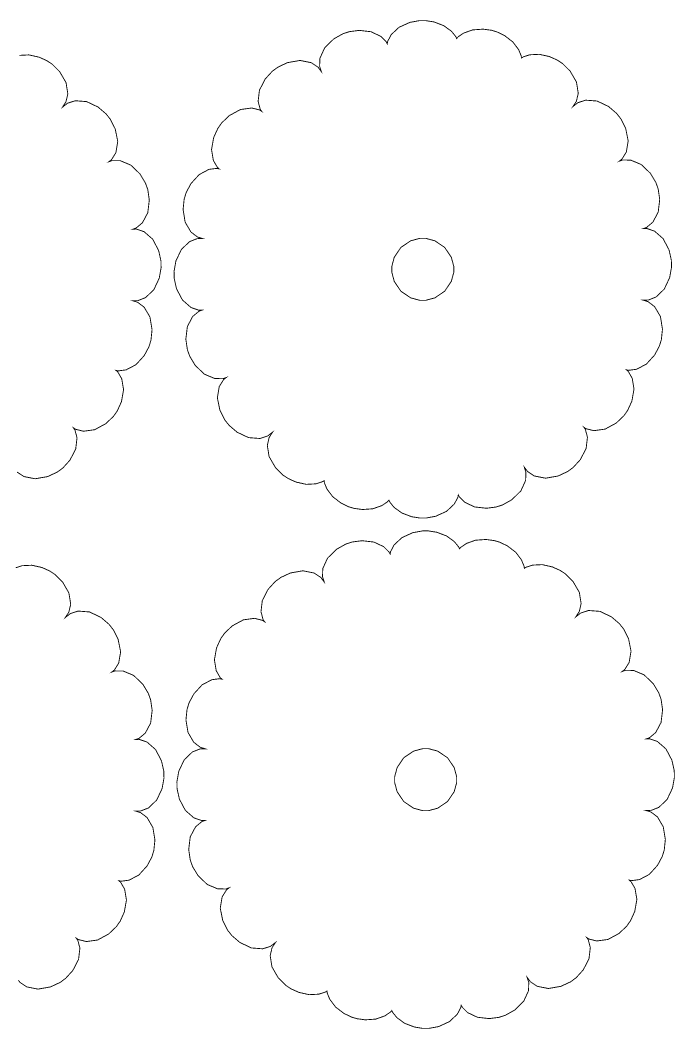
# Model space of a CAD drawing. Extents: x 0.7 to 27.4, y 1.6 to 10.2.
# Drawn here: x 4.103 to 6.085, y 1.647 to 4.701 of the extents above; entities that cross this region are included whole.
import ezdxf

# ---------------------------------------------------------------- set-up
doc = ezdxf.new("R2010")
doc.units = 0
doc.header["$MEASUREMENT"] = 0

msp = doc.modelspace()

# ---------------------------------------------------------------- linework, layer by layer
at = {"color": 0, "const_width": 0.00266}
for points in [[(5.32238, 4.69922), (5.33083, 4.69922), (5.35622, 4.69521), (5.38579, 4.68397), (5.40929, 4.66683), (5.42204, 4.65104), (5.42486, 4.64507), (5.42919, 4.65001), (5.44596, 4.66146), (5.47331, 4.67111), (5.50489, 4.67339), (5.53043, 4.66997), (5.53857, 4.66754), (5.54665, 4.66515), (5.56988, 4.65392), (5.595, 4.6346), (5.61253, 4.61143), (5.62022, 4.59261), (5.62121, 4.5861), (5.62674, 4.58957), (5.64611, 4.59576), (5.67513, 4.59717), (5.70606, 4.59033), (5.72954, 4.57969), (5.73665, 4.57497), (5.74539, 4.56922), (5.76828, 4.5466), (5.7876, 4.51324), (5.79303, 4.47917), (5.78733, 4.45492), (5.78304, 4.4484), (5.78304, 4.4484), (5.77994, 4.44374), (5.77686, 4.43901), (5.77686, 4.43901), (5.77686, 4.43901), (5.78125, 4.44249), (5.78569, 4.44596), (5.78569, 4.44596), (5.79183, 4.45074), (5.81549, 4.45839), (5.84993, 4.45578), (5.88471, 4.43924), (5.90913, 4.41824), (5.91564, 4.40994), (5.9221, 4.40169), (5.93653, 4.37289), (5.94417, 4.33518), (5.93842, 4.30111), (5.92529, 4.28), (5.91922, 4.27518), (5.91922, 4.27518), (5.91743, 4.27376), (5.91743, 4.27376), (5.91743, 4.27376), (5.91954, 4.27453), (5.91954, 4.27453), (5.92681, 4.27718), (5.95171, 4.27696), (5.98356, 4.26361), (6.01133, 4.23699), (6.02794, 4.20936), (6.03147, 4.19943), (6.035, 4.18956), (6.03965, 4.15771), (6.03504, 4.11947), (6.01882, 4.08897), (5.99972, 4.07303), (5.9924, 4.07042), (5.9924, 4.07042), (5.99061, 4.06976), (5.99061, 4.06976), (5.99061, 4.06976), (5.99251, 4.06982), (5.99251, 4.06982), (6.00028, 4.06999), (6.02382, 4.06201), (6.04986, 4.03928), (6.06782, 4.00521), (6.07487, 3.97379), (6.07514, 3.96326), (6.07536, 3.95281), (6.06972, 3.92111), (6.05328, 3.88624), (6.02832, 3.86242), (6.00521, 3.85331), (5.99744, 3.85314), (5.99744, 3.85314), (5.98958, 3.85292), (5.98958, 3.85292), (5.98958, 3.85292), (5.99333, 3.85178), (5.99707, 3.85058), (5.99707, 3.85058), (6.00444, 3.84831), (6.02425, 3.83322), (6.04172, 3.80344), (6.04796, 3.76546), (6.04465, 3.73346), (6.04156, 3.72336), (6.03857, 3.71376), (6.02408, 3.68664), (5.99914, 3.65929), (5.96962, 3.64372), (5.94613, 3.64063), (5.93881, 3.64208), (5.94439, 3.63721), (5.95628, 3.61664), (5.96181, 3.58376), (5.95535, 3.54731), (5.94265, 3.51932), (5.93685, 3.51107), (5.93083, 3.50261), (5.90771, 3.48068), (5.87418, 3.46251), (5.84022, 3.45785), (5.8164, 3.46382), (5.81006, 3.4681), (5.81446, 3.46181), (5.82086, 3.4381), (5.81689, 3.40408), (5.79937, 3.37022), (5.77794, 3.34668), (5.76958, 3.3405), (5.76112, 3.33425), (5.73193, 3.32058), (5.69401, 3.31396), (5.6601, 3.32064), (5.63938, 3.33436), (5.63476, 3.3406), (5.63476, 3.3406), (5.63217, 3.34412), (5.62956, 3.34765), (5.62956, 3.34765), (5.62956, 3.34765), (5.63092, 3.34347), (5.63226, 3.33931), (5.63226, 3.33931), (5.63465, 3.33192), (5.63368, 3.30707), (5.61936, 3.27567), (5.59185, 3.24869), (5.56375, 3.23296), (5.55376, 3.22971), (5.54443, 3.22672), (5.51492, 3.22293), (5.47911, 3.227), (5.44965, 3.24089), (5.43326, 3.257), (5.4299, 3.26346), (5.42865, 3.25629), (5.41797, 3.23589), (5.39421, 3.2136), (5.36143, 3.19874), (5.33214, 3.19331), (5.32238, 3.19331), (5.31386, 3.19331), (5.28842, 3.19738), (5.25885, 3.20861), (5.2354, 3.22575), (5.22265, 3.24154), (5.21989, 3.24744), (5.2155, 3.24257), (5.19874, 3.23113), (5.17133, 3.2214), (5.13976, 3.21912), (5.11426, 3.2226), (5.10618, 3.22499), (5.09804, 3.22743), (5.07476, 3.23867), (5.04969, 3.25792), (5.03217, 3.28114), (5.02447, 3.29997), (5.02354, 3.30643), (5.0179, 3.303), (4.99854, 3.29682), (4.96951, 3.29536), (4.93858, 3.30225), (4.9151, 3.31287), (4.90804, 3.31749), (4.89925, 3.32329), (4.87636, 3.34597), (4.8571, 3.37935), (4.85167, 3.41342), (4.85736, 3.43761), (4.86165, 3.44407), (4.86165, 3.44407), (4.86475, 3.44879), (4.86783, 3.4535), (4.86783, 3.4535), (4.86783, 3.4535), (4.86339, 3.45003), (4.859, 3.44656), (4.859, 3.44656), (4.85286, 3.44179), (4.82921, 3.43414), (4.79476, 3.43679), (4.75999, 3.45335), (4.73557, 3.47433), (4.72911, 3.48258), (4.72911, 3.48258), (4.72906, 3.48258), (4.72906, 3.48258), (4.72254, 3.49089), (4.70811, 3.51964), (4.70047, 3.5574), (4.70622, 3.59147), (4.7194, 3.61257), (4.72553, 3.61735), (4.72553, 3.61735), (4.72732, 3.61871), (4.72732, 3.61871), (4.72732, 3.61871), (4.72515, 3.61794), (4.72515, 3.61794), (4.71783, 3.61535), (4.69293, 3.61556), (4.66114, 3.6289), (4.63331, 3.6556), (4.61675, 3.68321), (4.61322, 3.69308), (4.60969, 3.70301), (4.60504, 3.73486), (4.60965, 3.77311), (4.62582, 3.8036), (4.64497, 3.8195), (4.65229, 3.8221), (4.65229, 3.8221), (4.65408, 3.82275), (4.65408, 3.82275), (4.65408, 3.82275), (4.65218, 3.82269), (4.65218, 3.82269), (4.64437, 3.82254), (4.62082, 3.83057), (4.59483, 3.85331), (4.57682, 3.88732), (4.56976, 3.91878), (4.56956, 3.92925), (4.56933, 3.93978), (4.57493, 3.97146), (4.59136, 4.00629), (4.61632, 4.03017), (4.63949, 4.03922), (4.64729, 4.03939), (4.64729, 4.03939), (4.65511, 4.03956), (4.65511, 4.03956), (4.65511, 4.03956), (4.65136, 4.04075), (4.64763, 4.04189), (4.64763, 4.04189), (4.64019, 4.04422), (4.62039, 4.05931), (4.60297, 4.08908), (4.59668, 4.12711), (4.59999, 4.15913), (4.60314, 4.16917), (4.60607, 4.17882), (4.62056, 4.20594), (4.64556, 4.23324), (4.67503, 4.24886), (4.69851, 4.2519), (4.70589, 4.25043), (4.70025, 4.25537), (4.68837, 4.27593), (4.68283, 4.30881), (4.68929, 4.34526), (4.70204, 4.37326), (4.7079, 4.38146), (4.71386, 4.38997), (4.73699, 4.41189), (4.77051, 4.43007), (4.80442, 4.43468), (4.82829, 4.42871), (4.83469, 4.42443), (4.83024, 4.43078), (4.82383, 4.45449), (4.82781, 4.4885), (4.84526, 4.52235), (4.86669, 4.54585), (4.87511, 4.55203), (4.87511, 4.55203), (4.87517, 4.55203), (4.87517, 4.55203), (4.88357, 4.55826), (4.91271, 4.572), (4.95068, 4.57861), (4.98454, 4.57194), (5.00532, 4.55821), (5.00993, 4.55192), (5.00993, 4.55192), (5.01253, 4.54839), (5.01514, 4.54486), (5.01514, 4.54486), (5.01514, 4.54486), (5.01378, 4.54904), (5.01243, 4.55317), (5.01243, 4.55317), (5.01004, 4.5606), (5.01101, 4.58544), (5.02533, 4.61686), (5.05285, 4.64388), (5.08089, 4.65956), (5.09093, 4.66276), (5.10021, 4.66581), (5.12978, 4.66965), (5.16558, 4.66558), (5.19499, 4.65169), (5.21143, 4.63558), (5.21485, 4.62907), (5.21604, 4.63629), (5.22667, 4.65668), (5.25043, 4.67893), (5.28326, 4.69385), (5.31256, 4.69922), (5.32238, 4.69922)], [(5.32238, 4.03999), (5.31321, 4.03999), (5.28586, 4.03267), (5.25603, 4.01258), (5.23594, 3.98275), (5.22863, 3.9554), (5.22863, 3.94624), (5.22863, 3.93712), (5.23594, 3.90978), (5.25603, 3.87999), (5.28586, 3.85986), (5.31321, 3.85249), (5.32238, 3.85249), (5.33149, 3.85249), (5.35883, 3.85986), (5.38861, 3.87999), (5.40875, 3.90978), (5.41613, 3.93712), (5.41613, 3.94624), (5.41613, 3.9554), (5.40875, 3.98275), (5.38861, 4.01258), (5.35883, 4.03267), (5.33149, 4.03999), (5.32238, 4.03999)], [(5.32238, 4.03999), (5.31321, 4.03999), (5.28586, 4.03267), (5.25603, 4.01258), (5.23594, 3.98275), (5.22863, 3.9554), (5.22863, 3.94624), (5.22863, 3.93712), (5.23594, 3.90978), (5.25603, 3.87999), (5.28586, 3.85986), (5.31321, 3.85249), (5.32238, 3.85249), (5.33149, 3.85249), (5.35883, 3.85986), (5.38861, 3.87999), (5.40875, 3.90978), (5.41613, 3.93712), (5.41613, 3.94624), (5.41613, 3.9554), (5.40875, 3.98275), (5.38861, 4.01258), (5.35883, 4.03267), (5.33149, 4.03999), (5.32238, 4.03999)], [(5.32238, 4.03999), (5.31321, 4.03999), (5.28586, 4.03267), (5.25603, 4.01258), (5.23594, 3.98275), (5.22863, 3.9554), (5.22863, 3.94624), (5.22863, 3.93712), (5.23594, 3.90978), (5.25603, 3.87999), (5.28586, 3.85986), (5.31321, 3.85249), (5.32238, 3.85249), (5.33149, 3.85249), (5.35883, 3.85986), (5.38861, 3.87999), (5.40875, 3.90978), (5.41613, 3.93712), (5.41613, 3.94624), (5.41613, 3.9554), (5.40875, 3.98275), (5.38861, 4.01258), (5.35883, 4.03267), (5.33149, 4.03999), (5.32238, 4.03999)], [(5.32238, 4.03999), (5.31321, 4.03999), (5.28586, 4.03267), (5.25603, 4.01258), (5.23594, 3.98275), (5.22863, 3.9554), (5.22863, 3.94624), (5.22863, 3.93712), (5.23594, 3.90978), (5.25603, 3.87999), (5.28586, 3.85986), (5.31321, 3.85249), (5.32238, 3.85249), (5.33149, 3.85249), (5.35883, 3.85986), (5.38861, 3.87999), (5.40875, 3.90978), (5.41613, 3.93712), (5.41613, 3.94624), (5.41613, 3.9554), (5.40875, 3.98275), (5.38861, 4.01258), (5.35883, 4.03267), (5.33149, 4.03999), (5.32238, 4.03999)], [(5.32238, 4.03999), (5.31321, 4.03999), (5.28586, 4.03267), (5.25603, 4.01258), (5.23594, 3.98275), (5.22863, 3.9554), (5.22863, 3.94624), (5.22863, 3.93712), (5.23594, 3.90978), (5.25603, 3.87999), (5.28586, 3.85986), (5.31321, 3.85249), (5.32238, 3.85249), (5.33149, 3.85249), (5.35883, 3.85986), (5.38861, 3.87999), (5.40875, 3.90978), (5.41613, 3.93712), (5.41613, 3.94624), (5.41613, 3.9554), (5.40875, 3.98275), (5.38861, 4.01258), (5.35883, 4.03267), (5.33149, 4.03999), (5.32238, 4.03999)], [(5.32238, 4.03999), (5.31321, 4.03999), (5.28586, 4.03267), (5.25603, 4.01258), (5.23594, 3.98275), (5.22863, 3.9554), (5.22863, 3.94624), (5.22863, 3.93712), (5.23594, 3.90978), (5.25603, 3.87999), (5.28586, 3.85986), (5.31321, 3.85249), (5.32238, 3.85249), (5.33149, 3.85249), (5.35883, 3.85986), (5.38861, 3.87999), (5.40875, 3.90978), (5.41613, 3.93712), (5.41613, 3.94624), (5.41613, 3.9554), (5.40875, 3.98275), (5.38861, 4.01258), (5.35883, 4.03267), (5.33149, 4.03999), (5.32238, 4.03999)], [(5.32238, 4.03999), (5.31321, 4.03999), (5.28586, 4.03267), (5.25603, 4.01258), (5.23594, 3.98275), (5.22863, 3.9554), (5.22863, 3.94624), (5.22863, 3.93712), (5.23594, 3.90978), (5.25603, 3.87999), (5.28586, 3.85986), (5.31321, 3.85249), (5.32238, 3.85249), (5.33149, 3.85249), (5.35883, 3.85986), (5.38861, 3.87999), (5.40875, 3.90978), (5.41613, 3.93712), (5.41613, 3.94624), (5.41613, 3.9554), (5.40875, 3.98275), (5.38861, 4.01258), (5.35883, 4.03267), (5.33149, 4.03999), (5.32238, 4.03999)], [(5.32238, 4.03999), (5.31321, 4.03999), (5.28586, 4.03267), (5.25603, 4.01258), (5.23594, 3.98275), (5.22863, 3.9554), (5.22863, 3.94624), (5.22863, 3.93712), (5.23594, 3.90978), (5.25603, 3.87999), (5.28586, 3.85986), (5.31321, 3.85249), (5.32238, 3.85249), (5.33149, 3.85249), (5.35883, 3.85986), (5.38861, 3.87999), (5.40875, 3.90978), (5.41613, 3.93712), (5.41613, 3.94624), (5.41613, 3.9554), (5.40875, 3.98275), (5.38861, 4.01258), (5.35883, 4.03267), (5.33149, 4.03999), (5.32238, 4.03999)], [(5.32238, 4.03999), (5.31321, 4.03999), (5.28586, 4.03267), (5.25603, 4.01258), (5.23594, 3.98275), (5.22863, 3.9554), (5.22863, 3.94624), (5.22863, 3.93712), (5.23594, 3.90978), (5.25603, 3.87999), (5.28586, 3.85986), (5.31321, 3.85249), (5.32238, 3.85249), (5.33149, 3.85249), (5.35883, 3.85986), (5.38861, 3.87999), (5.40875, 3.90978), (5.41613, 3.93712), (5.41613, 3.94624), (5.41613, 3.9554), (5.40875, 3.98275), (5.38861, 4.01258), (5.35883, 4.03267), (5.33149, 4.03999), (5.32238, 4.03999)], [(5.32238, 4.03999), (5.31321, 4.03999), (5.28586, 4.03267), (5.25603, 4.01258), (5.23594, 3.98275), (5.22863, 3.9554), (5.22863, 3.94624), (5.22863, 3.93712), (5.23594, 3.90978), (5.25603, 3.87999), (5.28586, 3.85986), (5.31321, 3.85249), (5.32238, 3.85249), (5.33149, 3.85249), (5.35883, 3.85986), (5.38861, 3.87999), (5.40875, 3.90978), (5.41613, 3.93712), (5.41613, 3.94624), (5.41613, 3.9554), (5.40875, 3.98275), (5.38861, 4.01258), (5.35883, 4.03267), (5.33149, 4.03999), (5.32238, 4.03999)], [(5.32238, 4.03999), (5.31321, 4.03999), (5.28586, 4.03267), (5.25603, 4.01258), (5.23594, 3.98275), (5.22863, 3.9554), (5.22863, 3.94624), (5.22863, 3.93712), (5.23594, 3.90978), (5.25603, 3.87999), (5.28586, 3.85986), (5.31321, 3.85249), (5.32238, 3.85249), (5.33149, 3.85249), (5.35883, 3.85986), (5.38861, 3.87999), (5.40875, 3.90978), (5.41613, 3.93712), (5.41613, 3.94624), (5.41613, 3.9554), (5.40875, 3.98275), (5.38861, 4.01258), (5.35883, 4.03267), (5.33149, 4.03999), (5.32238, 4.03999)], [(5.32238, 4.03999), (5.31321, 4.03999), (5.28586, 4.03267), (5.25603, 4.01258), (5.23594, 3.98275), (5.22863, 3.9554), (5.22863, 3.94624), (5.22863, 3.93712), (5.23594, 3.90978), (5.25603, 3.87999), (5.28586, 3.85986), (5.31321, 3.85249), (5.32238, 3.85249), (5.33149, 3.85249), (5.35883, 3.85986), (5.38861, 3.87999), (5.40875, 3.90978), (5.41613, 3.93712), (5.41613, 3.94624), (5.41613, 3.9554), (5.40875, 3.98275), (5.38861, 4.01258), (5.35883, 4.03267), (5.33149, 4.03999), (5.32238, 4.03999)], [(5.32238, 4.03999), (5.31321, 4.03999), (5.28586, 4.03267), (5.25603, 4.01258), (5.23594, 3.98275), (5.22863, 3.9554), (5.22863, 3.94624), (5.22863, 3.93712), (5.23594, 3.90978), (5.25603, 3.87999), (5.28586, 3.85986), (5.31321, 3.85249), (5.32238, 3.85249), (5.33149, 3.85249), (5.35883, 3.85986), (5.38861, 3.87999), (5.40875, 3.90978), (5.41613, 3.93712), (5.41613, 3.94624), (5.41613, 3.9554), (5.40875, 3.98275), (5.38861, 4.01258), (5.35883, 4.03267), (5.33149, 4.03999), (5.32238, 4.03999)], [(5.32238, 4.03999), (5.31321, 4.03999), (5.28586, 4.03267), (5.25603, 4.01258), (5.23594, 3.98275), (5.22863, 3.9554), (5.22863, 3.94624), (5.22863, 3.93712), (5.23594, 3.90978), (5.25603, 3.87999), (5.28586, 3.85986), (5.31321, 3.85249), (5.32238, 3.85249), (5.33149, 3.85249), (5.35883, 3.85986), (5.38861, 3.87999), (5.40875, 3.90978), (5.41613, 3.93712), (5.41613, 3.94624), (5.41613, 3.9554), (5.40875, 3.98275), (5.38861, 4.01258), (5.35883, 4.03267), (5.33149, 4.03999), (5.32238, 4.03999)], [(5.32238, 4.03999), (5.31321, 4.03999), (5.28586, 4.03267), (5.25603, 4.01258), (5.23594, 3.98275), (5.22863, 3.9554), (5.22863, 3.94624), (5.22863, 3.93712), (5.23594, 3.90978), (5.25603, 3.87999), (5.28586, 3.85986), (5.31321, 3.85249), (5.32238, 3.85249), (5.33149, 3.85249), (5.35883, 3.85986), (5.38861, 3.87999), (5.40875, 3.90978), (5.41613, 3.93712), (5.41613, 3.94624), (5.41613, 3.9554), (5.40875, 3.98275), (5.38861, 4.01258), (5.35883, 4.03267), (5.33149, 4.03999), (5.32238, 4.03999)], [(5.32238, 4.03999), (5.31321, 4.03999), (5.28586, 4.03267), (5.25603, 4.01258), (5.23594, 3.98275), (5.22863, 3.9554), (5.22863, 3.94624), (5.22863, 3.93712), (5.23594, 3.90978), (5.25603, 3.87999), (5.28586, 3.85986), (5.31321, 3.85249), (5.32238, 3.85249), (5.33149, 3.85249), (5.35883, 3.85986), (5.38861, 3.87999), (5.40875, 3.90978), (5.41613, 3.93712), (5.41613, 3.94624), (5.41613, 3.9554), (5.40875, 3.98275), (5.38861, 4.01258), (5.35883, 4.03267), (5.33149, 4.03999), (5.32238, 4.03999)], [(5.32238, 4.03999), (5.31321, 4.03999), (5.28586, 4.03267), (5.25603, 4.01258), (5.23594, 3.98275), (5.22863, 3.9554), (5.22863, 3.94624), (5.22863, 3.93712), (5.23594, 3.90978), (5.25603, 3.87999), (5.28586, 3.85986), (5.31321, 3.85249), (5.32238, 3.85249), (5.33149, 3.85249), (5.35883, 3.85986), (5.38861, 3.87999), (5.40875, 3.90978), (5.41613, 3.93712), (5.41613, 3.94624), (5.41613, 3.9554), (5.40875, 3.98275), (5.38861, 4.01258), (5.35883, 4.03267), (5.33149, 4.03999), (5.32238, 4.03999)], [(5.32238, 4.03999), (5.31321, 4.03999), (5.28586, 4.03267), (5.25603, 4.01258), (5.23594, 3.98275), (5.22863, 3.9554), (5.22863, 3.94624), (5.22863, 3.93712), (5.23594, 3.90978), (5.25603, 3.87999), (5.28586, 3.85986), (5.31321, 3.85249), (5.32238, 3.85249), (5.33149, 3.85249), (5.35883, 3.85986), (5.38861, 3.87999), (5.40875, 3.90978), (5.41613, 3.93712), (5.41613, 3.94624), (5.41613, 3.9554), (5.40875, 3.98275), (5.38861, 4.01258), (5.35883, 4.03267), (5.33149, 4.03999), (5.32238, 4.03999)], [(5.32238, 4.03999), (5.31321, 4.03999), (5.28586, 4.03267), (5.25603, 4.01258), (5.23594, 3.98275), (5.22863, 3.9554), (5.22863, 3.94624), (5.22863, 3.93712), (5.23594, 3.90978), (5.25603, 3.87999), (5.28586, 3.85986), (5.31321, 3.85249), (5.32238, 3.85249), (5.33149, 3.85249), (5.35883, 3.85986), (5.38861, 3.87999), (5.40875, 3.90978), (5.41613, 3.93712), (5.41613, 3.94624), (5.41613, 3.9554), (5.40875, 3.98275), (5.38861, 4.01258), (5.35883, 4.03267), (5.33149, 4.03999), (5.32238, 4.03999)], [(5.32238, 4.03999), (5.31321, 4.03999), (5.28586, 4.03267), (5.25603, 4.01258), (5.23594, 3.98275), (5.22863, 3.9554), (5.22863, 3.94624), (5.22863, 3.93712), (5.23594, 3.90978), (5.25603, 3.87999), (5.28586, 3.85986), (5.31321, 3.85249), (5.32238, 3.85249), (5.33149, 3.85249), (5.35883, 3.85986), (5.38861, 3.87999), (5.40875, 3.90978), (5.41613, 3.93712), (5.41613, 3.94624), (5.41613, 3.9554), (5.40875, 3.98275), (5.38861, 4.01258), (5.35883, 4.03267), (5.33149, 4.03999), (5.32238, 4.03999)], [(5.32238, 4.03999), (5.31321, 4.03999), (5.28586, 4.03267), (5.25603, 4.01258), (5.23594, 3.98275), (5.22863, 3.9554), (5.22863, 3.94624), (5.22863, 3.93712), (5.23594, 3.90978), (5.25603, 3.87999), (5.28586, 3.85986), (5.31321, 3.85249), (5.32238, 3.85249), (5.33149, 3.85249), (5.35883, 3.85986), (5.38861, 3.87999), (5.40875, 3.90978), (5.41613, 3.93712), (5.41613, 3.94624), (5.41613, 3.9554), (5.40875, 3.98275), (5.38861, 4.01258), (5.35883, 4.03267), (5.33149, 4.03999), (5.32238, 4.03999)], [(5.33106, 3.15429), (5.33951, 3.15429), (5.3649, 3.15028), (5.39447, 3.139), (5.41797, 3.12185), (5.43072, 3.10607), (5.43354, 3.1001), (5.43788, 3.10504), (5.45464, 3.11649), (5.48199, 3.12619), (5.51357, 3.12847), (5.53911, 3.125), (5.54725, 3.12256), (5.55533, 3.12017), (5.57856, 3.109), (5.60368, 3.08968), (5.62121, 3.06651), (5.6289, 3.04769), (5.62989, 3.04118), (5.63547, 3.04465), (5.65479, 3.05083), (5.68386, 3.05225), (5.71474, 3.04536), (5.73822, 3.03472), (5.74533, 3.03006), (5.75407, 3.02431), (5.77696, 3.00163), (5.79628, 2.96832), (5.80171, 2.93419), (5.79596, 2.91), (5.79172, 2.90349), (5.79172, 2.90349), (5.78863, 2.89882), (5.78554, 2.8941), (5.78554, 2.8941), (5.78554, 2.8941), (5.78999, 2.89757), (5.79443, 2.90099), (5.79443, 2.90099), (5.80051, 2.90582), (5.82417, 2.91347), (5.85861, 2.91081), (5.89339, 2.89426), (5.91781, 2.87332), (5.92432, 2.86501), (5.93078, 2.85678), (5.94521, 2.82796), (5.95285, 2.79021), (5.9471, 2.75618), (5.93397, 2.73503), (5.9279, 2.73025), (5.9279, 2.73025), (5.92611, 2.72885), (5.92611, 2.72885), (5.92611, 2.72885), (5.92822, 2.7296), (5.92822, 2.7296), (5.93554, 2.73221), (5.96039, 2.73204), (5.99224, 2.71869), (6.02001, 2.692), (6.03662, 2.66444), (6.04015, 2.65451), (6.04015, 2.65451), (6.04021, 2.65451), (6.04021, 2.65451), (6.04372, 2.64464), (6.04833, 2.61279), (6.04372, 2.57454), (6.02756, 2.54406), (6.00846, 2.5281), (6.00114, 2.5255), (6.00114, 2.5255), (5.99929, 2.52485), (5.99929, 2.52485), (5.99929, 2.52485), (6.00125, 2.52485), (6.00125, 2.52485), (6.009, 2.52507), (6.0325, 2.51704), (6.05854, 2.49436), (6.0765, 2.46029), (6.08356, 2.42887), (6.08382, 2.41835), (6.08404, 2.40788), (6.0784, 2.37614), (6.06196, 2.34131), (6.037, 2.31743), (6.01389, 2.30838), (6.00613, 2.30817), (6.00613, 2.30817), (5.99826, 2.308), (5.99826, 2.308), (5.99826, 2.308), (6.00201, 2.30686), (6.00581, 2.30567), (6.00581, 2.30567), (6.01318, 2.30339), (6.03299, 2.28831), (6.0504, 2.25851), (6.05669, 2.22054), (6.05339, 2.18853), (6.05029, 2.17844), (6.04731, 2.16883), (6.03282, 2.14171), (6.00782, 2.11436), (5.97831, 2.09879), (5.95481, 2.09565), (5.94749, 2.09711), (5.95307, 2.09224), (5.96496, 2.07167), (5.97049, 2.03879), (5.96403, 2.00239), (5.95133, 1.97439), (5.94553, 1.96615), (5.94553, 1.96615), (5.94553, 1.9661), (5.94553, 1.9661), (5.93951, 1.95763), (5.91639, 1.93571), (5.88286, 1.91754), (5.8489, 1.91292), (5.82508, 1.91889), (5.81874, 1.92312), (5.82314, 1.91683), (5.82954, 1.89312), (5.82557, 1.85915), (5.80806, 1.82525), (5.78662, 1.80171), (5.77826, 1.79551), (5.76981, 1.78928), (5.74061, 1.77567), (5.70269, 1.76904), (5.66878, 1.77572), (5.64806, 1.78944), (5.64344, 1.79568), (5.64344, 1.79568), (5.64085, 1.79921), (5.63824, 1.80268), (5.63824, 1.80268), (5.63824, 1.80268), (5.6396, 1.79856), (5.64094, 1.79438), (5.64094, 1.79438), (5.64333, 1.787), (5.64236, 1.76215), (5.62804, 1.73074), (5.60053, 1.70378), (5.57243, 1.68804), (5.56244, 1.68479), (5.55311, 1.68181), (5.5236, 1.67796), (5.48779, 1.68201), (5.45833, 1.69596), (5.44194, 1.71208), (5.43858, 1.71853), (5.43733, 1.71138), (5.42665, 1.69097), (5.40289, 1.66868), (5.37011, 1.65375), (5.34082, 1.64833), (5.33106, 1.64833), (5.32254, 1.64833), (5.29715, 1.6524), (5.26758, 1.66362), (5.24408, 1.68078), (5.23133, 1.69656), (5.22857, 1.70247), (5.22418, 1.6976), (5.20742, 1.68614), (5.18001, 1.67649), (5.14844, 1.67421), (5.12294, 1.67768), (5.11486, 1.68007), (5.10672, 1.68251), (5.0835, 1.69368), (5.05838, 1.713), (5.04085, 1.73617), (5.03315, 1.75499), (5.03222, 1.76144), (5.02658, 1.75803), (5.00722, 1.75185), (4.97819, 1.75043), (4.94726, 1.75732), (4.92378, 1.76796), (4.91672, 1.77257), (4.90793, 1.77838), (4.88504, 1.801), (4.86578, 1.83436), (4.86035, 1.86843), (4.86604, 1.89268), (4.87033, 1.89914), (4.87033, 1.89914), (4.87343, 1.90386), (4.87657, 1.90853), (4.87657, 1.90853), (4.87657, 1.90853), (4.87213, 1.90506), (4.86768, 1.90158), (4.86768, 1.90158), (4.86154, 1.89681), (4.83789, 1.88921), (4.80344, 1.89187), (4.76867, 1.90842), (4.74425, 1.92936), (4.73779, 1.93761), (4.73128, 1.9459), (4.71679, 1.97472), (4.70915, 2.01247), (4.7149, 2.0465), (4.72808, 2.0676), (4.73421, 2.07237), (4.73421, 2.07237), (4.736, 2.07379), (4.736, 2.07379), (4.736, 2.07379), (4.73383, 2.07303), (4.73383, 2.07303), (4.72651, 2.07042), (4.70161, 2.07064), (4.66982, 2.08399), (4.64199, 2.11068), (4.62543, 2.13824), (4.6219, 2.14811), (4.61838, 2.15804), (4.61372, 2.18989), (4.61833, 2.22814), (4.6345, 2.25863), (4.65365, 2.27453), (4.66097, 2.27713), (4.66097, 2.27713), (4.66282, 2.27778), (4.66282, 2.27778), (4.66282, 2.27778), (4.66086, 2.27778), (4.66086, 2.27778), (4.65306, 2.27761), (4.6295, 2.28564), (4.60351, 2.30832), (4.5855, 2.34239), (4.5785, 2.37381), (4.57829, 2.38428), (4.57801, 2.39481), (4.58361, 2.42654), (4.60004, 2.46137), (4.625, 2.48525), (4.64817, 2.49431), (4.65597, 2.49447), (4.65597, 2.49447), (4.66385, 2.49463), (4.66385, 2.49463), (4.66385, 2.49463), (4.66004, 2.49582), (4.65631, 2.49696), (4.65631, 2.49696), (4.64887, 2.49929), (4.62907, 2.51438), (4.61165, 2.54417), (4.60536, 2.58214), (4.60867, 2.61415), (4.61182, 2.62418), (4.61475, 2.63385), (4.62924, 2.66097), (4.65424, 2.68832), (4.68371, 2.70389), (4.70719, 2.70697), (4.71457, 2.70551), (4.70893, 2.71044), (4.69706, 2.73101), (4.69151, 2.76383), (4.69797, 2.80029), (4.71072, 2.82829), (4.71658, 2.83649), (4.71658, 2.83649), (4.71658, 2.83653), (4.71658, 2.83653), (4.72254, 2.84506), (4.74567, 2.86697), (4.77919, 2.88514), (4.8131, 2.88976), (4.83697, 2.88379), (4.84337, 2.8795), (4.83892, 2.88585), (4.83251, 2.90956), (4.83649, 2.94353), (4.854, 2.97743), (4.87543, 3.00097), (4.88385, 3.00711), (4.89231, 3.01335), (4.92144, 3.02701), (4.95936, 3.03364), (4.99322, 3.02696), (5.014, 3.01324), (5.01861, 3.00694), (5.01861, 3.00694), (5.02121, 3.00347), (5.02382, 2.99994), (5.02382, 2.99994), (5.02382, 2.99994), (5.02246, 3.00412), (5.02115, 3.00825), (5.02115, 3.00825), (5.01878, 3.01568), (5.01969, 3.04053), (5.03401, 3.07194), (5.06153, 3.0989), (5.08957, 3.11464), (5.09961, 3.11783), (5.10889, 3.12088), (5.13846, 3.12472), (5.17426, 3.12067), (5.20372, 3.10678), (5.22011, 3.09065), (5.22353, 3.08415), (5.22472, 3.09136), (5.23535, 3.11176), (5.25911, 3.134), (5.29194, 3.14893), (5.32124, 3.15429), (5.33106, 3.15429)], [(5.33106, 2.49507), (5.32189, 2.49507), (5.29454, 2.48774), (5.26471, 2.46761), (5.24463, 2.43782), (5.23731, 2.41049), (5.23731, 2.40132), (5.23731, 2.39219), (5.24463, 2.36486), (5.26471, 2.33507), (5.29454, 2.31494), (5.32189, 2.30757), (5.33106, 2.30757), (5.34017, 2.30757), (5.36751, 2.31494), (5.39729, 2.33507), (5.41743, 2.36486), (5.42481, 2.39219), (5.42481, 2.40132), (5.42481, 2.41049), (5.41743, 2.43782), (5.39729, 2.46761), (5.36751, 2.48774), (5.34017, 2.49507), (5.33106, 2.49507)], [(5.33106, 2.49507), (5.32189, 2.49507), (5.29454, 2.48774), (5.26471, 2.46761), (5.24463, 2.43782), (5.23731, 2.41049), (5.23731, 2.40132), (5.23731, 2.39219), (5.24463, 2.36486), (5.26471, 2.33507), (5.29454, 2.31494), (5.32189, 2.30757), (5.33106, 2.30757), (5.34017, 2.30757), (5.36751, 2.31494), (5.39729, 2.33507), (5.41743, 2.36486), (5.42481, 2.39219), (5.42481, 2.40132), (5.42481, 2.41049), (5.41743, 2.43782), (5.39729, 2.46761), (5.36751, 2.48774), (5.34017, 2.49507), (5.33106, 2.49507)], [(5.33106, 2.49507), (5.32189, 2.49507), (5.29454, 2.48774), (5.26471, 2.46761), (5.24463, 2.43782), (5.23731, 2.41049), (5.23731, 2.40132), (5.23731, 2.39219), (5.24463, 2.36486), (5.26471, 2.33507), (5.29454, 2.31494), (5.32189, 2.30757), (5.33106, 2.30757), (5.34017, 2.30757), (5.36751, 2.31494), (5.39729, 2.33507), (5.41743, 2.36486), (5.42481, 2.39219), (5.42481, 2.40132), (5.42481, 2.41049), (5.41743, 2.43782), (5.39729, 2.46761), (5.36751, 2.48774), (5.34017, 2.49507), (5.33106, 2.49507)], [(5.33106, 2.49507), (5.32189, 2.49507), (5.29454, 2.48774), (5.26471, 2.46761), (5.24463, 2.43782), (5.23731, 2.41049), (5.23731, 2.40132), (5.23731, 2.39219), (5.24463, 2.36486), (5.26471, 2.33507), (5.29454, 2.31494), (5.32189, 2.30757), (5.33106, 2.30757), (5.34017, 2.30757), (5.36751, 2.31494), (5.39729, 2.33507), (5.41743, 2.36486), (5.42481, 2.39219), (5.42481, 2.40132), (5.42481, 2.41049), (5.41743, 2.43782), (5.39729, 2.46761), (5.36751, 2.48774), (5.34017, 2.49507), (5.33106, 2.49507)], [(5.33106, 2.49507), (5.32189, 2.49507), (5.29454, 2.48774), (5.26471, 2.46761), (5.24463, 2.43782), (5.23731, 2.41049), (5.23731, 2.40132), (5.23731, 2.39219), (5.24463, 2.36486), (5.26471, 2.33507), (5.29454, 2.31494), (5.32189, 2.30757), (5.33106, 2.30757), (5.34017, 2.30757), (5.36751, 2.31494), (5.39729, 2.33507), (5.41743, 2.36486), (5.42481, 2.39219), (5.42481, 2.40132), (5.42481, 2.41049), (5.41743, 2.43782), (5.39729, 2.46761), (5.36751, 2.48774), (5.34017, 2.49507), (5.33106, 2.49507)], [(5.33106, 2.49507), (5.32189, 2.49507), (5.29454, 2.48774), (5.26471, 2.46761), (5.24463, 2.43782), (5.23731, 2.41049), (5.23731, 2.40132), (5.23731, 2.39219), (5.24463, 2.36486), (5.26471, 2.33507), (5.29454, 2.31494), (5.32189, 2.30757), (5.33106, 2.30757), (5.34017, 2.30757), (5.36751, 2.31494), (5.39729, 2.33507), (5.41743, 2.36486), (5.42481, 2.39219), (5.42481, 2.40132), (5.42481, 2.41049), (5.41743, 2.43782), (5.39729, 2.46761), (5.36751, 2.48774), (5.34017, 2.49507), (5.33106, 2.49507)], [(5.33106, 2.49507), (5.32189, 2.49507), (5.29454, 2.48774), (5.26471, 2.46761), (5.24463, 2.43782), (5.23731, 2.41049), (5.23731, 2.40132), (5.23731, 2.39219), (5.24463, 2.36486), (5.26471, 2.33507), (5.29454, 2.31494), (5.32189, 2.30757), (5.33106, 2.30757), (5.34017, 2.30757), (5.36751, 2.31494), (5.39729, 2.33507), (5.41743, 2.36486), (5.42481, 2.39219), (5.42481, 2.40132), (5.42481, 2.41049), (5.41743, 2.43782), (5.39729, 2.46761), (5.36751, 2.48774), (5.34017, 2.49507), (5.33106, 2.49507)], [(5.33106, 2.49507), (5.32189, 2.49507), (5.29454, 2.48774), (5.26471, 2.46761), (5.24463, 2.43782), (5.23731, 2.41049), (5.23731, 2.40132), (5.23731, 2.39219), (5.24463, 2.36486), (5.26471, 2.33507), (5.29454, 2.31494), (5.32189, 2.30757), (5.33106, 2.30757), (5.34017, 2.30757), (5.36751, 2.31494), (5.39729, 2.33507), (5.41743, 2.36486), (5.42481, 2.39219), (5.42481, 2.40132), (5.42481, 2.41049), (5.41743, 2.43782), (5.39729, 2.46761), (5.36751, 2.48774), (5.34017, 2.49507), (5.33106, 2.49507)], [(5.33106, 2.49507), (5.32189, 2.49507), (5.29454, 2.48774), (5.26471, 2.46761), (5.24463, 2.43782), (5.23731, 2.41049), (5.23731, 2.40132), (5.23731, 2.39219), (5.24463, 2.36486), (5.26471, 2.33507), (5.29454, 2.31494), (5.32189, 2.30757), (5.33106, 2.30757), (5.34017, 2.30757), (5.36751, 2.31494), (5.39729, 2.33507), (5.41743, 2.36486), (5.42481, 2.39219), (5.42481, 2.40132), (5.42481, 2.41049), (5.41743, 2.43782), (5.39729, 2.46761), (5.36751, 2.48774), (5.34017, 2.49507), (5.33106, 2.49507)], [(5.33106, 2.49507), (5.32189, 2.49507), (5.29454, 2.48774), (5.26471, 2.46761), (5.24463, 2.43782), (5.23731, 2.41049), (5.23731, 2.40132), (5.23731, 2.39219), (5.24463, 2.36486), (5.26471, 2.33507), (5.29454, 2.31494), (5.32189, 2.30757), (5.33106, 2.30757), (5.34017, 2.30757), (5.36751, 2.31494), (5.39729, 2.33507), (5.41743, 2.36486), (5.42481, 2.39219), (5.42481, 2.40132), (5.42481, 2.41049), (5.41743, 2.43782), (5.39729, 2.46761), (5.36751, 2.48774), (5.34017, 2.49507), (5.33106, 2.49507)], [(5.33106, 2.49507), (5.32189, 2.49507), (5.29454, 2.48774), (5.26471, 2.46761), (5.24463, 2.43782), (5.23731, 2.41049), (5.23731, 2.40132), (5.23731, 2.39219), (5.24463, 2.36486), (5.26471, 2.33507), (5.29454, 2.31494), (5.32189, 2.30757), (5.33106, 2.30757), (5.34017, 2.30757), (5.36751, 2.31494), (5.39729, 2.33507), (5.41743, 2.36486), (5.42481, 2.39219), (5.42481, 2.40132), (5.42481, 2.41049), (5.41743, 2.43782), (5.39729, 2.46761), (5.36751, 2.48774), (5.34017, 2.49507), (5.33106, 2.49507)], [(5.33106, 2.49507), (5.32189, 2.49507), (5.29454, 2.48774), (5.26471, 2.46761), (5.24463, 2.43782), (5.23731, 2.41049), (5.23731, 2.40132), (5.23731, 2.39219), (5.24463, 2.36486), (5.26471, 2.33507), (5.29454, 2.31494), (5.32189, 2.30757), (5.33106, 2.30757), (5.34017, 2.30757), (5.36751, 2.31494), (5.39729, 2.33507), (5.41743, 2.36486), (5.42481, 2.39219), (5.42481, 2.40132), (5.42481, 2.41049), (5.41743, 2.43782), (5.39729, 2.46761), (5.36751, 2.48774), (5.34017, 2.49507), (5.33106, 2.49507)], [(5.33106, 2.49507), (5.32189, 2.49507), (5.29454, 2.48774), (5.26471, 2.46761), (5.24463, 2.43782), (5.23731, 2.41049), (5.23731, 2.40132), (5.23731, 2.39219), (5.24463, 2.36486), (5.26471, 2.33507), (5.29454, 2.31494), (5.32189, 2.30757), (5.33106, 2.30757), (5.34017, 2.30757), (5.36751, 2.31494), (5.39729, 2.33507), (5.41743, 2.36486), (5.42481, 2.39219), (5.42481, 2.40132), (5.42481, 2.41049), (5.41743, 2.43782), (5.39729, 2.46761), (5.36751, 2.48774), (5.34017, 2.49507), (5.33106, 2.49507)], [(5.33106, 2.49507), (5.32189, 2.49507), (5.29454, 2.48774), (5.26471, 2.46761), (5.24463, 2.43782), (5.23731, 2.41049), (5.23731, 2.40132), (5.23731, 2.39219), (5.24463, 2.36486), (5.26471, 2.33507), (5.29454, 2.31494), (5.32189, 2.30757), (5.33106, 2.30757), (5.34017, 2.30757), (5.36751, 2.31494), (5.39729, 2.33507), (5.41743, 2.36486), (5.42481, 2.39219), (5.42481, 2.40132), (5.42481, 2.41049), (5.41743, 2.43782), (5.39729, 2.46761), (5.36751, 2.48774), (5.34017, 2.49507), (5.33106, 2.49507)], [(5.33106, 2.49507), (5.32189, 2.49507), (5.29454, 2.48774), (5.26471, 2.46761), (5.24463, 2.43782), (5.23731, 2.41049), (5.23731, 2.40132), (5.23731, 2.39219), (5.24463, 2.36486), (5.26471, 2.33507), (5.29454, 2.31494), (5.32189, 2.30757), (5.33106, 2.30757), (5.34017, 2.30757), (5.36751, 2.31494), (5.39729, 2.33507), (5.41743, 2.36486), (5.42481, 2.39219), (5.42481, 2.40132), (5.42481, 2.41049), (5.41743, 2.43782), (5.39729, 2.46761), (5.36751, 2.48774), (5.34017, 2.49507), (5.33106, 2.49507)], [(5.33106, 2.49507), (5.32189, 2.49507), (5.29454, 2.48774), (5.26471, 2.46761), (5.24463, 2.43782), (5.23731, 2.41049), (5.23731, 2.40132), (5.23731, 2.39219), (5.24463, 2.36486), (5.26471, 2.33507), (5.29454, 2.31494), (5.32189, 2.30757), (5.33106, 2.30757), (5.34017, 2.30757), (5.36751, 2.31494), (5.39729, 2.33507), (5.41743, 2.36486), (5.42481, 2.39219), (5.42481, 2.40132), (5.42481, 2.41049), (5.41743, 2.43782), (5.39729, 2.46761), (5.36751, 2.48774), (5.34017, 2.49507), (5.33106, 2.49507)], [(5.33106, 2.49507), (5.32189, 2.49507), (5.29454, 2.48774), (5.26471, 2.46761), (5.24463, 2.43782), (5.23731, 2.41049), (5.23731, 2.40132), (5.23731, 2.39219), (5.24463, 2.36486), (5.26471, 2.33507), (5.29454, 2.31494), (5.32189, 2.30757), (5.33106, 2.30757), (5.34017, 2.30757), (5.36751, 2.31494), (5.39729, 2.33507), (5.41743, 2.36486), (5.42481, 2.39219), (5.42481, 2.40132), (5.42481, 2.41049), (5.41743, 2.43782), (5.39729, 2.46761), (5.36751, 2.48774), (5.34017, 2.49507), (5.33106, 2.49507)], [(5.33106, 2.49507), (5.32189, 2.49507), (5.29454, 2.48774), (5.26471, 2.46761), (5.24463, 2.43782), (5.23731, 2.41049), (5.23731, 2.40132), (5.23731, 2.39219), (5.24463, 2.36486), (5.26471, 2.33507), (5.29454, 2.31494), (5.32189, 2.30757), (5.33106, 2.30757), (5.34017, 2.30757), (5.36751, 2.31494), (5.39729, 2.33507), (5.41743, 2.36486), (5.42481, 2.39219), (5.42481, 2.40132), (5.42481, 2.41049), (5.41743, 2.43782), (5.39729, 2.46761), (5.36751, 2.48774), (5.34017, 2.49507), (5.33106, 2.49507)], [(5.33106, 2.49507), (5.32189, 2.49507), (5.29454, 2.48774), (5.26471, 2.46761), (5.24463, 2.43782), (5.23731, 2.41049), (5.23731, 2.40132), (5.23731, 2.39219), (5.24463, 2.36486), (5.26471, 2.33507), (5.29454, 2.31494), (5.32189, 2.30757), (5.33106, 2.30757), (5.34017, 2.30757), (5.36751, 2.31494), (5.39729, 2.33507), (5.41743, 2.36486), (5.42481, 2.39219), (5.42481, 2.40132), (5.42481, 2.41049), (5.41743, 2.43782), (5.39729, 2.46761), (5.36751, 2.48774), (5.34017, 2.49507), (5.33106, 2.49507)], [(5.33106, 2.49507), (5.32189, 2.49507), (5.29454, 2.48774), (5.26471, 2.46761), (5.24463, 2.43782), (5.23731, 2.41049), (5.23731, 2.40132), (5.23731, 2.39219), (5.24463, 2.36486), (5.26471, 2.33507), (5.29454, 2.31494), (5.32189, 2.30757), (5.33106, 2.30757), (5.34017, 2.30757), (5.36751, 2.31494), (5.39729, 2.33507), (5.41743, 2.36486), (5.42481, 2.39219), (5.42481, 2.40132), (5.42481, 2.41049), (5.41743, 2.43782), (5.39729, 2.46761), (5.36751, 2.48774), (5.34017, 2.49507), (5.33106, 2.49507)], [(5.33106, 2.49507), (5.32189, 2.49507), (5.29454, 2.48774), (5.26471, 2.46761), (5.24463, 2.43782), (5.23731, 2.41049), (5.23731, 2.40132), (5.23731, 2.39219), (5.24463, 2.36486), (5.26471, 2.33507), (5.29454, 2.31494), (5.32189, 2.30757), (5.33106, 2.30757), (5.34017, 2.30757), (5.36751, 2.31494), (5.39729, 2.33507), (5.41743, 2.36486), (5.42481, 2.39219), (5.42481, 2.40132), (5.42481, 2.41049), (5.41743, 2.43782), (5.39729, 2.46761), (5.36751, 2.48774), (5.34017, 2.49507), (5.33106, 2.49507)]]:
    msp.add_lwpolyline(points, close=True, dxfattribs=at)
for points in [[(4.10086, 4.59397), (4.12989, 4.59543), (4.16081, 4.58854), (4.18431, 4.5779), (4.1914, 4.57324), (4.20014, 4.56749), (4.22304, 4.54482), (4.24235, 4.51144), (4.24778, 4.47738), (4.24203, 4.45318), (4.23779, 4.44667), (4.23779, 4.44667), (4.23469, 4.44194), (4.23161, 4.43722), (4.23161, 4.43722), (4.23161, 4.43722), (4.23606, 4.44069), (4.2405, 4.44417), (4.2405, 4.44417), (4.24658, 4.449), (4.27024, 4.45665), (4.30469, 4.454), (4.33946, 4.43744), (4.36388, 4.41644), (4.37039, 4.40815), (4.37685, 4.3999), (4.39128, 4.37115), (4.39893, 4.33339), (4.39318, 4.29937), (4.38004, 4.27821), (4.37397, 4.27344), (4.37397, 4.27344), (4.37218, 4.27203), (4.37218, 4.27203), (4.37218, 4.27203), (4.37429, 4.27279), (4.37429, 4.27279), (4.38162, 4.27539), (4.40647, 4.27522), (4.43832, 4.26183), (4.4661, 4.23519), (4.48269, 4.20757), (4.48622, 4.19764), (4.48622, 4.19764), (4.48628, 4.19764), (4.48628, 4.19764), (4.48981, 4.18778), (4.49442, 4.15593), (4.48981, 4.11768), (4.47364, 4.08718), (4.45454, 4.07129), (4.44721, 4.06863), (4.44721, 4.06863), (4.44536, 4.06799), (4.44536, 4.06799), (4.44536, 4.06799), (4.44732, 4.06803), (4.44732, 4.06803), (4.45508, 4.06825), (4.47857, 4.06022), (4.50461, 4.03754), (4.52257, 4.00347), (4.52962, 3.97206), (4.52989, 3.96153), (4.52989, 3.96153), (4.52989, 3.96149), (4.52989, 3.96149), (4.53011, 3.95101), (4.52447, 3.91932), (4.50803, 3.88444), (4.48307, 3.86062), (4.45996, 3.85151), (4.45221, 3.85135), (4.45221, 3.85135), (4.44433, 3.85118), (4.44433, 3.85118), (4.44433, 3.85118), (4.44808, 3.85004), (4.45182, 3.84885), (4.45182, 3.84885), (4.45921, 3.84657), (4.479, 3.83149), (4.49647, 3.80171), (4.50276, 3.76367), (4.49946, 3.73167), (4.49636, 3.72157), (4.49338, 3.71197), (4.47889, 3.68485), (4.45389, 3.6575), (4.42437, 3.64193), (4.40088, 3.63883), (4.39356, 3.64031), (4.39914, 3.63542), (4.41103, 3.61486), (4.41656, 3.58197), (4.4101, 3.54551), (4.3974, 3.51753), (4.3916, 3.50928), (4.38558, 3.50082), (4.36247, 3.47889), (4.32894, 3.46072), (4.29497, 3.45611), (4.27115, 3.46208), (4.26481, 3.46631), (4.26921, 3.46001), (4.27561, 3.43631), (4.27165, 3.40235), (4.25412, 3.36843), (4.23269, 3.34489), (4.22433, 3.33871), (4.21588, 3.33247), (4.18668, 3.31885), (4.14876, 3.31222), (4.11486, 3.3189), (4.09413, 3.33257)], [(4.09022, 3.04286), (4.10954, 3.04904), (4.13861, 3.05046), (4.16949, 3.04363), (4.19299, 3.03299), (4.20008, 3.02832), (4.20882, 3.02257), (4.23172, 2.99989), (4.25103, 2.96653), (4.25646, 2.93246), (4.25071, 2.90826), (4.24647, 2.90175), (4.24647, 2.90175), (4.24338, 2.89703), (4.24029, 2.89231), (4.24029, 2.89231), (4.24029, 2.89231), (4.24474, 2.89578), (4.24918, 2.89925), (4.24918, 2.89925), (4.25532, 2.90408), (4.27897, 2.91168), (4.31337, 2.90907), (4.34814, 2.89253), (4.37256, 2.87153), (4.37907, 2.86322), (4.38553, 2.85499), (4.39996, 2.82617), (4.40761, 2.78847), (4.40186, 2.75439), (4.38872, 2.73329), (4.38265, 2.72846), (4.38265, 2.72846), (4.38086, 2.72706), (4.38086, 2.72706), (4.38086, 2.72706), (4.38297, 2.72781), (4.38297, 2.72781), (4.39031, 2.73047), (4.41515, 2.73025), (4.447, 2.7169), (4.47483, 2.69026), (4.49138, 2.66265), (4.49496, 2.65272), (4.49849, 2.64285), (4.5031, 2.611), (4.49849, 2.57275), (4.48232, 2.54226), (4.46322, 2.52632), (4.45589, 2.52371), (4.45589, 2.52371), (4.45404, 2.52306), (4.45404, 2.52306), (4.45404, 2.52306), (4.456, 2.52311), (4.456, 2.52311), (4.46376, 2.52328), (4.48725, 2.51531), (4.51329, 2.49257), (4.53125, 2.4585), (4.53831, 2.42708), (4.53857, 2.41656), (4.53879, 2.40608), (4.53321, 2.3744), (4.51676, 2.33951), (4.49181, 2.31569), (4.46864, 2.30658), (4.46089, 2.30643), (4.46089, 2.30643), (4.45301, 2.30621), (4.45301, 2.30621), (4.45301, 2.30621), (4.45676, 2.30507), (4.46056, 2.30387), (4.46056, 2.30387), (4.46793, 2.3016), (4.48774, 2.28651), (4.50515, 2.25672), (4.51144, 2.21875), (4.50814, 2.18674), (4.50504, 2.17665), (4.50206, 2.16704), (4.48757, 2.13992), (4.46257, 2.11257), (4.43306, 2.097), (4.40956, 2.09392), (4.40224, 2.09538), (4.40782, 2.0905), (4.41971, 2.06993), (4.42524, 2.03706), (4.41878, 2.0006), (4.40608, 1.9726), (4.40028, 1.96436), (4.39426, 1.95589), (4.37115, 1.93397), (4.33762, 1.91581), (4.30365, 1.91118), (4.27983, 1.91715), (4.27349, 1.92139), (4.27789, 1.9151), (4.28429, 1.89139), (4.28033, 1.85736), (4.26281, 1.82351), (4.24138, 1.79997), (4.23301, 1.79378), (4.22456, 1.78754), (4.19536, 1.77388), (4.15744, 1.76725), (4.12354, 1.77393), (4.10281, 1.78765), (4.09819, 1.79389)]]:
    msp.add_lwpolyline(points, dxfattribs=at)

doc.saveas('drawing.dxf')
